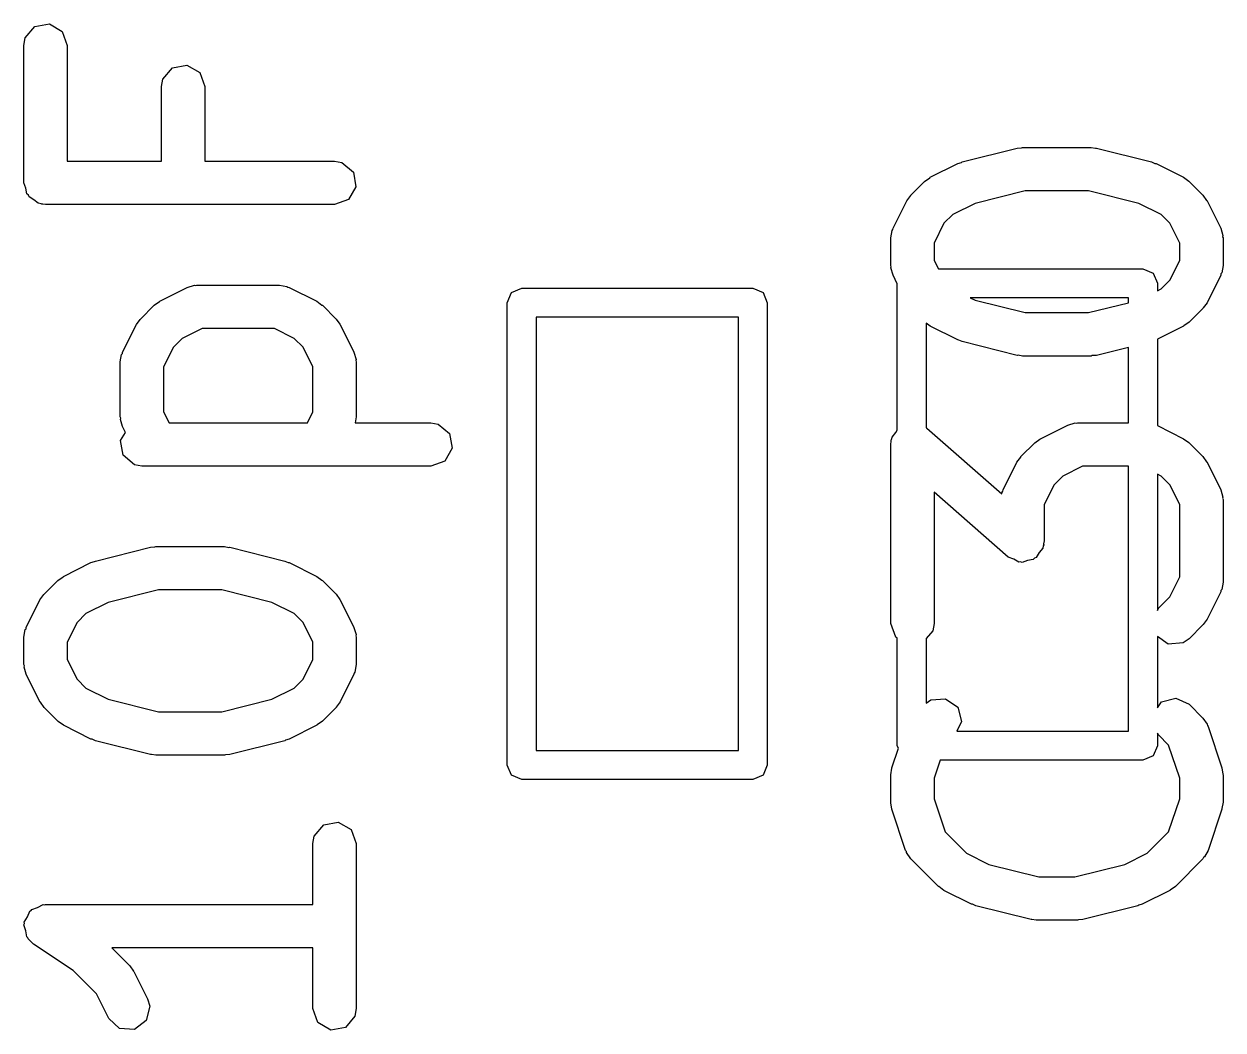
# Model space of a CAD drawing. Extents: x 2.59 to 5.49, y -3.97 to -3.21.
# Drawn here: x 4.8456 to 5.0089, y -3.9127 to -3.7757 of the extents above; entities that cross this region are included whole.
import ezdxf

# ---------------------------------------------------------------- set-up
doc = ezdxf.new("R2010")
doc.units = 0
doc.header["$MEASUREMENT"] = 0
doc.layers.add('BLACK', color=7, linetype='CONTINUOUS')

msp = doc.modelspace()

# ---------------------------------------------------------------- linework, layer by layer
at = {"layer": 'BLACK', "linetype": 'CONTINUOUS'}
for p, q in [((4.84704, -3.77605), (4.84903, -3.7757)), ((4.84903, -3.7757), (4.85078, -3.77671)), ((4.84574, -3.7776), (4.84704, -3.77605)), ((4.85078, -3.77671), (4.85147, -3.77861)), ((4.84557, -3.77861), (4.84574, -3.7776)), ((4.84557, -3.79735), (4.84557, -3.77861)), ((4.85147, -3.77861), (4.85147, -3.7944)), ((4.86449, -3.78322), (4.86579, -3.78167)), ((4.86579, -3.78167), (4.86778, -3.78132)), ((4.86778, -3.78132), (4.86953, -3.78233)), ((4.86431, -3.78423), (4.86449, -3.78322)), ((4.86953, -3.78233), (4.87022, -3.78423)), ((4.86431, -3.7944), (4.86431, -3.78423)), ((4.87022, -3.78423), (4.87022, -3.7944)), ((4.97341, -3.79449), (4.98091, -3.79262)), ((4.98091, -3.79262), (4.9815, -3.79257)), ((4.9815, -3.79257), (4.98163, -3.79253)), ((4.98163, -3.79253), (4.991, -3.79253)), ((4.991, -3.79253), (4.99158, -3.79263)), ((4.99158, -3.79263), (4.99172, -3.79262)), ((4.99172, -3.79262), (4.99922, -3.79449)), ((4.85147, -3.7944), (4.86431, -3.7944)), ((4.87022, -3.7944), (4.88789, -3.7944)), ((4.88789, -3.7944), (4.8889, -3.79458)), ((4.8889, -3.79458), (4.89045, -3.79588)), ((4.96906, -3.79659), (4.97281, -3.79471)), ((4.97281, -3.79471), (4.9733, -3.79457)), ((4.9733, -3.79457), (4.97341, -3.79449)), ((4.99922, -3.79449), (4.99968, -3.7947)), ((4.99968, -3.7947), (4.99982, -3.79471)), ((4.99982, -3.79471), (5.00357, -3.79659)), ((4.89045, -3.79588), (4.8908, -3.79787)), ((4.96829, -3.79714), (4.96901, -3.79664)), ((4.96901, -3.79664), (4.96906, -3.79659)), ((5.00357, -3.79659), (5.00428, -3.79711)), ((4.84583, -3.79808), (4.84557, -3.79735)), ((4.84596, -3.79883), (4.84583, -3.79808)), ((4.8908, -3.79787), (4.88979, -3.79962)), ((4.96642, -3.79902), (4.96829, -3.79714)), ((4.98199, -3.79843), (4.97516, -3.80014)), ((4.99064, -3.79843), (4.98199, -3.79843)), ((4.99747, -3.80014), (4.99064, -3.79843)), ((5.00428, -3.79711), (5.00434, -3.79714)), ((5.00434, -3.79714), (5.00621, -3.79902)), ((4.84617, -3.799), (4.84596, -3.79883)), ((4.84626, -3.79925), (4.84617, -3.799)), ((4.84692, -3.79964), (4.84626, -3.79925)), ((4.84751, -3.80013), (4.84692, -3.79964)), ((4.84789, -3.8002), (4.84751, -3.80013)), ((4.84801, -3.80026), (4.84789, -3.8002)), ((4.88979, -3.79962), (4.88789, -3.80031)), ((4.96399, -3.80353), (4.96586, -3.79978)), ((4.96586, -3.79978), (4.96639, -3.79907)), ((4.96639, -3.79907), (4.96642, -3.79902)), ((4.97516, -3.80014), (4.97213, -3.80166)), ((5.0005, -3.80166), (4.99747, -3.80014)), ((5.00621, -3.79902), (5.00672, -3.79974)), ((5.00672, -3.79974), (5.00677, -3.79978)), ((5.00677, -3.79978), (5.00864, -3.80353)), ((4.84814, -3.80024), (4.84801, -3.80026)), ((4.84852, -3.80031), (4.84814, -3.80024)), ((4.88789, -3.80031), (4.84852, -3.80031)), ((4.97213, -3.80166), (4.97093, -3.80285)), ((5.0017, -3.80285), (5.0005, -3.80166)), ((4.97093, -3.80285), (4.96958, -3.80555)), ((5.00305, -3.80555), (5.0017, -3.80285)), ((4.96368, -3.80485), (4.96385, -3.80384)), ((4.96368, -3.8086), (4.96368, -3.80485)), ((4.96385, -3.80384), (4.96397, -3.80371)), ((4.96397, -3.80371), (4.96399, -3.80353)), ((5.00864, -3.80353), (5.00893, -3.80452)), ((5.00893, -3.80452), (5.00889, -3.80469)), ((5.00889, -3.80469), (5.00895, -3.80485)), ((5.00895, -3.80485), (5.00895, -3.8086)), ((4.96958, -3.80555), (4.96958, -3.80791)), ((5.00305, -3.80791), (5.00305, -3.80555)), ((4.96958, -3.80791), (4.97016, -3.80906)), ((5.0017, -3.8106), (5.00305, -3.80791)), ((4.96374, -3.80877), (4.96368, -3.8086)), ((4.9637, -3.80894), (4.96374, -3.80877)), ((4.96399, -3.80992), (4.9637, -3.80894)), ((4.96457, -3.81108), (4.96399, -3.80992)), ((4.97016, -3.80906), (4.99803, -3.80906)), ((4.99803, -3.80906), (4.99942, -3.80963)), ((4.99942, -3.80963), (5, -3.81102)), ((5.00864, -3.80992), (5.00677, -3.81367)), ((5.00866, -3.80975), (5.00864, -3.80992)), ((5.00877, -3.80961), (5.00866, -3.80975)), ((5.00895, -3.8086), (5.00877, -3.80961)), ((4.86407, -3.81346), (4.86782, -3.81159)), ((4.86782, -3.81159), (4.8688, -3.81129)), ((4.8688, -3.81129), (4.86898, -3.81134)), ((4.86898, -3.81134), (4.86914, -3.81127)), ((4.86914, -3.81127), (4.88039, -3.81127)), ((4.88039, -3.81127), (4.8814, -3.81145)), ((4.8814, -3.81145), (4.88154, -3.81157)), ((4.88154, -3.81157), (4.88171, -3.81159)), ((4.88171, -3.81159), (4.88546, -3.81346)), ((4.96457, -3.83102), (4.96457, -3.81108)), ((5, -3.81102), (5, -3.81205)), ((5.0005, -3.8118), (5.0017, -3.8106)), ((4.91142, -3.81367), (4.91199, -3.81227)), ((4.91199, -3.81227), (4.91339, -3.8117)), ((4.91339, -3.8117), (4.94488, -3.8117)), ((4.94488, -3.8117), (4.94627, -3.81227)), ((4.94627, -3.81227), (4.94685, -3.81367)), ((4.97451, -3.81299), (4.97516, -3.81332)), ((4.99606, -3.81299), (4.97451, -3.81299)), ((4.99606, -3.81367), (4.99606, -3.81299)), ((5, -3.81205), (5.0005, -3.8118)), ((4.86143, -3.81589), (4.8633, -3.81401)), ((4.8633, -3.81401), (4.86403, -3.81351)), ((4.86403, -3.81351), (4.86407, -3.81346)), ((4.88546, -3.81346), (4.88617, -3.81399)), ((4.88617, -3.81399), (4.88623, -3.81401)), ((4.88623, -3.81401), (4.8881, -3.81589)), ((4.91142, -3.87666), (4.91142, -3.81367)), ((4.94685, -3.81367), (4.94685, -3.87666)), ((4.97516, -3.81332), (4.98199, -3.81502)), ((4.99064, -3.81502), (4.99606, -3.81367)), ((5.00621, -3.81444), (5.00434, -3.81632)), ((5.00624, -3.81438), (5.00621, -3.81444)), ((5.00677, -3.81367), (5.00624, -3.81438)), ((4.86088, -3.81666), (4.8614, -3.81595)), ((4.8614, -3.81595), (4.86143, -3.81589)), ((4.8881, -3.81589), (4.88861, -3.81661)), ((4.91535, -3.81563), (4.91535, -3.87469)), ((4.94291, -3.81563), (4.91535, -3.81563)), ((4.94291, -3.87469), (4.94291, -3.81563)), ((4.96906, -3.81687), (4.9685, -3.81646)), ((4.9685, -3.81646), (4.9685, -3.83073)), ((4.98199, -3.81502), (4.99064, -3.81502)), ((5.00434, -3.81632), (5.00361, -3.81682)), ((4.859, -3.82041), (4.86088, -3.81666)), ((4.86984, -3.81718), (4.86714, -3.81853)), ((4.87969, -3.81718), (4.86984, -3.81718)), ((4.88239, -3.81853), (4.87969, -3.81718)), ((4.88861, -3.81661), (4.88866, -3.81666)), ((4.88866, -3.81666), (4.89053, -3.82041)), ((4.97281, -3.81874), (4.96906, -3.81687)), ((5.00357, -3.81687), (5, -3.81865)), ((5.00361, -3.81682), (5.00357, -3.81687)), ((4.86594, -3.81973), (4.8646, -3.82242)), ((4.86714, -3.81853), (4.86594, -3.81973)), ((4.88359, -3.81973), (4.88239, -3.81853)), ((4.88494, -3.82242), (4.88359, -3.81973)), ((4.97295, -3.81876), (4.97281, -3.81874)), ((4.97341, -3.81897), (4.97295, -3.81876)), ((4.98091, -3.82084), (4.97341, -3.81897)), ((4.99606, -3.81976), (4.99172, -3.82084)), ((4.99606, -3.83002), (4.99606, -3.81976)), ((5, -3.81865), (5, -3.83042)), ((4.85869, -3.82173), (4.85887, -3.82072)), ((4.85887, -3.82072), (4.85898, -3.82058)), ((4.85898, -3.82058), (4.859, -3.82041)), ((4.89053, -3.82041), (4.89082, -3.82139)), ((4.89082, -3.82139), (4.89078, -3.82156)), ((4.98105, -3.82083), (4.98091, -3.82084)), ((4.98163, -3.82093), (4.98105, -3.82083)), ((4.991, -3.82093), (4.98163, -3.82093)), ((4.99113, -3.82088), (4.991, -3.82093)), ((4.99172, -3.82084), (4.99113, -3.82088)), ((4.85869, -3.82923), (4.85869, -3.82173)), ((4.8646, -3.82242), (4.8646, -3.82853)), ((4.88494, -3.82853), (4.88494, -3.82242)), ((4.89078, -3.82156), (4.89084, -3.82173)), ((4.89084, -3.82173), (4.89084, -3.82923)), ((4.85875, -3.82939), (4.85869, -3.82923)), ((4.85871, -3.82956), (4.85875, -3.82939)), ((4.859, -3.83055), (4.85871, -3.82956)), ((4.8646, -3.82853), (4.86534, -3.83002)), ((4.88419, -3.83002), (4.88494, -3.82853)), ((4.89084, -3.82923), (4.8907, -3.83002)), ((4.85939, -3.83133), (4.859, -3.83055)), ((4.86534, -3.83002), (4.88419, -3.83002)), ((4.8907, -3.83002), (4.90101, -3.83002)), ((4.90101, -3.83002), (4.90202, -3.8302)), ((4.90202, -3.8302), (4.90357, -3.8315)), ((4.96437, -3.83136), (4.96457, -3.83102)), ((4.9685, -3.83073), (4.96857, -3.83075)), ((4.96857, -3.83075), (4.97881, -3.83971)), ((4.98406, -3.83221), (4.98781, -3.83033)), ((4.98781, -3.83033), (4.98879, -3.83004)), ((4.98879, -3.83004), (4.98896, -3.83008)), ((4.98896, -3.83008), (4.98913, -3.83002)), ((4.98913, -3.83002), (4.99606, -3.83002)), ((5, -3.83042), (5.00357, -3.83221)), ((4.85873, -3.83246), (4.85939, -3.83133)), ((4.85909, -3.83445), (4.85873, -3.83246)), ((4.90357, -3.8315), (4.90392, -3.83349)), ((4.96368, -3.83298), (4.96375, -3.83254)), ((4.96373, -3.8324), (4.9638, -3.8323)), ((4.96375, -3.83254), (4.96373, -3.8324)), ((4.9638, -3.8323), (4.96385, -3.83197)), ((4.96385, -3.83197), (4.96437, -3.83136)), ((4.98141, -3.83464), (4.98329, -3.83276)), ((4.98329, -3.83276), (4.98401, -3.83226)), ((4.98401, -3.83226), (4.98406, -3.83221)), ((5.00357, -3.83221), (5.00428, -3.83273)), ((5.00428, -3.83273), (5.00434, -3.83276)), ((5.00434, -3.83276), (5.00621, -3.83464)), ((4.86063, -3.83575), (4.85909, -3.83445)), ((4.90392, -3.83349), (4.90291, -3.83524)), ((4.96368, -3.85735), (4.96368, -3.83298)), ((4.86164, -3.83593), (4.86063, -3.83575)), ((4.90101, -3.83593), (4.86164, -3.83593)), ((4.90291, -3.83524), (4.90101, -3.83593)), ((4.97899, -3.83915), (4.98086, -3.8354)), ((4.98086, -3.8354), (4.98139, -3.8347)), ((4.98139, -3.8347), (4.98141, -3.83464)), ((4.98982, -3.83593), (4.98713, -3.83728)), ((4.99606, -3.83593), (4.98982, -3.83593)), ((4.99606, -3.87205), (4.99606, -3.83593)), ((5.00621, -3.83464), (5.00672, -3.83536)), ((5.00672, -3.83536), (5.00677, -3.8354)), ((5.00677, -3.8354), (5.00864, -3.83915)), ((4.98713, -3.83728), (4.98593, -3.83847)), ((5.0005, -3.83728), (5, -3.83703)), ((5, -3.83703), (5, -3.85561)), ((5.0017, -3.83847), (5.0005, -3.83728)), ((4.97885, -3.83946), (4.97897, -3.83933)), ((4.97897, -3.83933), (4.97899, -3.83915)), ((4.98593, -3.83847), (4.98458, -3.84117)), ((5.00305, -3.84117), (5.0017, -3.83847)), ((5.00864, -3.83915), (5.00893, -3.84014)), ((4.97968, -3.84832), (4.96958, -3.83948)), ((4.96958, -3.83948), (4.96958, -3.85735)), ((4.97881, -3.83971), (4.97885, -3.83946)), ((5.00893, -3.84014), (5.00889, -3.84031)), ((5.00889, -3.84031), (5.00895, -3.84047)), ((5.00895, -3.84047), (5.00895, -3.85172)), ((4.98458, -3.84117), (4.98458, -3.8461)), ((5.00305, -3.85103), (5.00305, -3.84117)), ((4.8553, -3.84886), (4.8628, -3.84698)), ((4.8628, -3.84698), (4.86339, -3.84694)), ((4.86339, -3.84694), (4.86352, -3.8469)), ((4.86352, -3.8469), (4.87289, -3.8469)), ((4.87289, -3.8469), (4.87347, -3.847)), ((4.87347, -3.847), (4.87361, -3.84698)), ((4.87361, -3.84698), (4.88111, -3.84886)), ((4.9844, -3.84711), (4.98389, -3.84772)), ((4.98446, -3.84678), (4.9844, -3.84711)), ((4.98452, -3.84667), (4.98446, -3.84678)), ((4.98458, -3.8461), (4.9845, -3.84654)), ((4.9845, -3.84654), (4.98452, -3.84667)), ((4.85095, -3.85096), (4.8547, -3.84908)), ((4.8547, -3.84908), (4.85519, -3.84894)), ((4.85519, -3.84894), (4.8553, -3.84886)), ((4.88111, -3.84886), (4.88157, -3.84907)), ((4.88157, -3.84907), (4.88171, -3.84908)), ((4.88171, -3.84908), (4.88546, -3.85096)), ((4.98043, -3.84861), (4.97968, -3.84832)), ((4.98111, -3.84901), (4.98043, -3.84861)), ((4.98135, -3.84897), (4.98111, -3.84901)), ((4.98157, -3.84905), (4.98135, -3.84897)), ((4.98232, -3.84879), (4.98157, -3.84905)), ((4.9831, -3.84866), (4.98232, -3.84879)), ((4.98326, -3.84848), (4.9831, -3.84866)), ((4.98348, -3.8484), (4.98326, -3.84848)), ((4.98389, -3.84772), (4.98348, -3.8484)), ((4.84831, -3.85338), (4.85018, -3.85151)), ((4.85018, -3.85151), (4.8509, -3.851)), ((4.8509, -3.851), (4.85095, -3.85096)), ((4.88546, -3.85096), (4.88617, -3.85148)), ((4.88617, -3.85148), (4.88623, -3.85151)), ((4.88623, -3.85151), (4.8881, -3.85338)), ((5.0017, -3.85372), (5.00305, -3.85103)), ((5.00895, -3.85172), (5.00877, -3.85273)), ((4.84775, -3.85415), (4.84828, -3.85344)), ((4.84828, -3.85344), (4.84831, -3.85338)), ((4.86388, -3.8528), (4.85705, -3.85451)), ((4.87253, -3.8528), (4.86388, -3.8528)), ((4.87936, -3.85451), (4.87253, -3.8528)), ((4.8881, -3.85338), (4.88861, -3.85411)), ((4.88861, -3.85411), (4.88866, -3.85415)), ((5.00016, -3.85526), (5.0017, -3.85372)), ((5.00864, -3.85304), (5.00677, -3.85679)), ((5.00866, -3.85287), (5.00864, -3.85304)), ((5.00877, -3.85273), (5.00866, -3.85287)), ((4.84588, -3.8579), (4.84775, -3.85415)), ((4.85705, -3.85451), (4.85402, -3.85602)), ((4.88239, -3.85602), (4.87936, -3.85451)), ((4.88866, -3.85415), (4.89053, -3.8579)), ((5, -3.85561), (5.00016, -3.85526)), ((4.85282, -3.85722), (4.85147, -3.85992)), ((4.85402, -3.85602), (4.85282, -3.85722)), ((4.88359, -3.85722), (4.88239, -3.85602)), ((4.88494, -3.85992), (4.88359, -3.85722)), ((4.96437, -3.85925), (4.96368, -3.85735)), ((4.96958, -3.85735), (4.9694, -3.85836)), ((5.00677, -3.85679), (5.00624, -3.8575)), ((4.84557, -3.85922), (4.84574, -3.85821)), ((4.84574, -3.85821), (4.84586, -3.85808)), ((4.84586, -3.85808), (4.84588, -3.8579)), ((4.89053, -3.8579), (4.89082, -3.85888)), ((4.89082, -3.85888), (4.89078, -3.85906)), ((4.9694, -3.85836), (4.9685, -3.85943)), ((5.00621, -3.85756), (5.00434, -3.85944)), ((5.00624, -3.8575), (5.00621, -3.85756)), ((4.84557, -3.86297), (4.84557, -3.85922)), ((4.85147, -3.85992), (4.85147, -3.86227)), ((4.88494, -3.86227), (4.88494, -3.85992)), ((4.89078, -3.85906), (4.89084, -3.85922)), ((4.89084, -3.85922), (4.89084, -3.86297)), ((4.96457, -3.85936), (4.96437, -3.85925)), ((4.96457, -3.87402), (4.96457, -3.85936)), ((4.9685, -3.85943), (4.9685, -3.86823)), ((5.00149, -3.8602), (5, -3.85916)), ((5, -3.85916), (5, -3.86885)), ((5.0035, -3.86002), (5.00149, -3.8602)), ((5.00434, -3.85944), (5.0035, -3.86002)), ((4.85147, -3.86227), (4.85282, -3.86497)), ((4.88359, -3.86497), (4.88494, -3.86227)), ((4.84563, -3.86314), (4.84557, -3.86297)), ((4.84559, -3.86331), (4.84563, -3.86314)), ((4.84588, -3.86429), (4.84559, -3.86331)), ((4.89084, -3.86297), (4.89066, -3.86398)), ((4.84775, -3.86804), (4.84588, -3.86429)), ((4.85282, -3.86497), (4.85402, -3.86617)), ((4.88239, -3.86617), (4.88359, -3.86497)), ((4.89053, -3.86429), (4.88866, -3.86804)), ((4.89055, -3.86412), (4.89053, -3.86429)), ((4.89066, -3.86398), (4.89055, -3.86412)), ((4.85402, -3.86617), (4.85705, -3.86768)), ((4.87936, -3.86768), (4.88239, -3.86617)), ((4.8478, -3.86809), (4.84775, -3.86804)), ((4.84831, -3.86881), (4.8478, -3.86809)), ((4.85018, -3.87068), (4.84831, -3.86881)), ((4.85705, -3.86768), (4.86388, -3.86939)), ((4.87253, -3.86939), (4.87936, -3.86768)), ((4.8881, -3.86881), (4.88623, -3.87068)), ((4.88813, -3.86875), (4.8881, -3.86881)), ((4.88866, -3.86804), (4.88813, -3.86875)), ((4.9685, -3.86823), (4.96913, -3.86779)), ((4.96913, -3.86779), (4.97114, -3.86762)), ((4.97114, -3.86762), (4.9728, -3.86878)), ((4.9728, -3.86878), (4.97332, -3.87073)), ((5, -3.86885), (5.00056, -3.86805)), ((5.00056, -3.86805), (5.00251, -3.86753)), ((5.00251, -3.86753), (5.00434, -3.86838)), ((5.00434, -3.86838), (5.00621, -3.87026)), ((4.86388, -3.86939), (4.87253, -3.86939)), ((5.00621, -3.87026), (5.0068, -3.8711)), ((4.85024, -3.87071), (4.85018, -3.87068)), ((4.85095, -3.87124), (4.85024, -3.87071)), ((4.8547, -3.87311), (4.85095, -3.87124)), ((4.88546, -3.87124), (4.88171, -3.87311)), ((4.8855, -3.87119), (4.88546, -3.87124)), ((4.88623, -3.87068), (4.8855, -3.87119)), ((4.97332, -3.87073), (4.9727, -3.87205)), ((4.9727, -3.87205), (4.99606, -3.87205)), ((5.0068, -3.8711), (5.00682, -3.87127)), ((5.00682, -3.87127), (5.00693, -3.87141)), ((5.00693, -3.87141), (5.0088, -3.87704)), ((4.85484, -3.87313), (4.8547, -3.87311)), ((4.8553, -3.87334), (4.85484, -3.87313)), ((4.8628, -3.87521), (4.8553, -3.87334)), ((4.88111, -3.87334), (4.87361, -3.87521)), ((4.88122, -3.87326), (4.88111, -3.87334)), ((4.88171, -3.87311), (4.88122, -3.87326)), ((5.00016, -3.87256), (5, -3.87233)), ((5, -3.87233), (5, -3.87402)), ((5.00154, -3.87394), (5.00016, -3.87256)), ((4.86294, -3.8752), (4.8628, -3.87521)), ((4.86352, -3.8753), (4.86294, -3.8752)), ((4.87289, -3.8753), (4.86352, -3.8753)), ((4.87302, -3.87525), (4.87289, -3.8753)), ((4.87361, -3.87521), (4.87302, -3.87525)), ((4.91535, -3.87469), (4.94291, -3.87469)), ((4.96383, -3.87704), (4.96472, -3.87437)), ((4.96472, -3.87437), (4.96457, -3.87402)), ((5, -3.87402), (4.99942, -3.87541)), ((5.00305, -3.87845), (5.00154, -3.87394)), ((4.91199, -3.87805), (4.91142, -3.87666)), ((4.94685, -3.87666), (4.94627, -3.87805)), ((4.9704, -3.87598), (4.96958, -3.87845)), ((4.99803, -3.87598), (4.9704, -3.87598)), ((4.99942, -3.87541), (4.99803, -3.87598)), ((4.91339, -3.87863), (4.91199, -3.87805)), ((4.94488, -3.87863), (4.91339, -3.87863)), ((4.94627, -3.87805), (4.94488, -3.87863)), ((4.96368, -3.87797), (4.96383, -3.8771)), ((4.96368, -3.88172), (4.96368, -3.87797)), ((4.96383, -3.8771), (4.96383, -3.87704)), ((4.96958, -3.87845), (4.96958, -3.88124)), ((5.00305, -3.88124), (5.00305, -3.87845)), ((5.0088, -3.87704), (5.00893, -3.87791)), ((5.00893, -3.87791), (5.00895, -3.87797)), ((5.00895, -3.87797), (5.00895, -3.88172)), ((4.9637, -3.88178), (4.96368, -3.88172)), ((4.96383, -3.88265), (4.9637, -3.88178)), ((4.96958, -3.88124), (4.97108, -3.88575)), ((5.00154, -3.88575), (5.00305, -3.88124)), ((5.00895, -3.88172), (5.0088, -3.88259)), ((4.9657, -3.88828), (4.96383, -3.88265)), ((5.0088, -3.88265), (5.00693, -3.88828)), ((5.0088, -3.88259), (5.0088, -3.88265)), ((4.88511, -3.88633), (4.88641, -3.88479)), ((4.88641, -3.88479), (4.8884, -3.88444)), ((4.8884, -3.88444), (4.89015, -3.88545)), ((4.88494, -3.88734), (4.88511, -3.88633)), ((4.89015, -3.88545), (4.89084, -3.88734)), ((4.97108, -3.88575), (4.974, -3.88867)), ((4.99863, -3.88867), (5.00154, -3.88575)), ((4.88494, -3.89564), (4.88494, -3.88734)), ((4.89084, -3.88734), (4.89084, -3.90984)), ((4.96581, -3.88842), (4.9657, -3.88828)), ((4.96583, -3.88859), (4.96581, -3.88842)), ((5.00693, -3.88828), (5.00644, -3.88918)), ((4.96642, -3.88943), (4.96583, -3.88859)), ((4.97017, -3.89318), (4.96642, -3.88943)), ((4.974, -3.88867), (4.97703, -3.89018)), ((4.99559, -3.89018), (4.99863, -3.88867)), ((5.00621, -3.88943), (5.00246, -3.89318)), ((5.00629, -3.88927), (5.00621, -3.88943)), ((5.00644, -3.88918), (5.00629, -3.88927)), ((4.97703, -3.89018), (4.98387, -3.89189)), ((4.98876, -3.89189), (4.99559, -3.89018)), ((4.97022, -3.89321), (4.97017, -3.89318)), ((4.97093, -3.89373), (4.97022, -3.89321)), ((4.98387, -3.89189), (4.98876, -3.89189)), ((5.00246, -3.89318), (5.00174, -3.89369)), ((4.97468, -3.89561), (4.97093, -3.89373)), ((5.0017, -3.89373), (4.99795, -3.89561)), ((5.00174, -3.89369), (5.0017, -3.89373)), ((4.84604, -3.89734), (4.84638, -3.89655)), ((4.84638, -3.89655), (4.84654, -3.89648)), ((4.84654, -3.89648), (4.84662, -3.89633)), ((4.84662, -3.89633), (4.84743, -3.89604)), ((4.84743, -3.89604), (4.84819, -3.89566)), ((4.84819, -3.89566), (4.84836, -3.8957)), ((4.84836, -3.8957), (4.84852, -3.89564)), ((4.84852, -3.89564), (4.88494, -3.89564)), ((4.97482, -3.89562), (4.97468, -3.89561)), ((4.97529, -3.89583), (4.97482, -3.89562)), ((4.98279, -3.89771), (4.97529, -3.89583)), ((4.99734, -3.89583), (4.98984, -3.89771)), ((4.99746, -3.89575), (4.99734, -3.89583)), ((4.99795, -3.89561), (4.99746, -3.89575)), ((4.84561, -3.89808), (4.84604, -3.89734)), ((4.84564, -3.89825), (4.84561, -3.89808)), ((4.98292, -3.89769), (4.98279, -3.89771)), ((4.9835, -3.8978), (4.98292, -3.89769)), ((4.98913, -3.8978), (4.9835, -3.8978)), ((4.98925, -3.89775), (4.98913, -3.8978)), ((4.98984, -3.89771), (4.98925, -3.89775)), ((4.84557, -3.8984), (4.84564, -3.89825)), ((4.84581, -3.89922), (4.84557, -3.8984)), ((4.84596, -3.90007), (4.84581, -3.89922)), ((4.84609, -3.90018), (4.84596, -3.90007)), ((4.84614, -3.90034), (4.84609, -3.90018)), ((4.84688, -3.90105), (4.84614, -3.90034)), ((4.85226, -3.90464), (4.84688, -3.90105)), ((4.88494, -3.90154), (4.85752, -3.90154)), ((4.85752, -3.90154), (4.85998, -3.904)), ((4.88494, -3.90984), (4.88494, -3.90154)), ((4.85547, -3.90784), (4.85226, -3.90464)), ((4.85998, -3.904), (4.86049, -3.90473)), ((4.86049, -3.90473), (4.86053, -3.90477)), ((4.86053, -3.90477), (4.86241, -3.90852)), ((4.85713, -3.91116), (4.85547, -3.90784)), ((4.8627, -3.9095), (4.86223, -3.91147)), ((4.86241, -3.90852), (4.8627, -3.9095)), ((4.85859, -3.91255), (4.85713, -3.91116)), ((4.88563, -3.91174), (4.88494, -3.90984)), ((4.89066, -3.91085), (4.88937, -3.9124)), ((4.89084, -3.90984), (4.89066, -3.91085)), ((4.86061, -3.91267), (4.85859, -3.91255)), ((4.86223, -3.91147), (4.86061, -3.91267)), ((4.88738, -3.91275), (4.88563, -3.91174)), ((4.88937, -3.9124), (4.88738, -3.91275))]:
    msp.add_line(p, q, dxfattribs=at)

doc.saveas('drawing.dxf')
